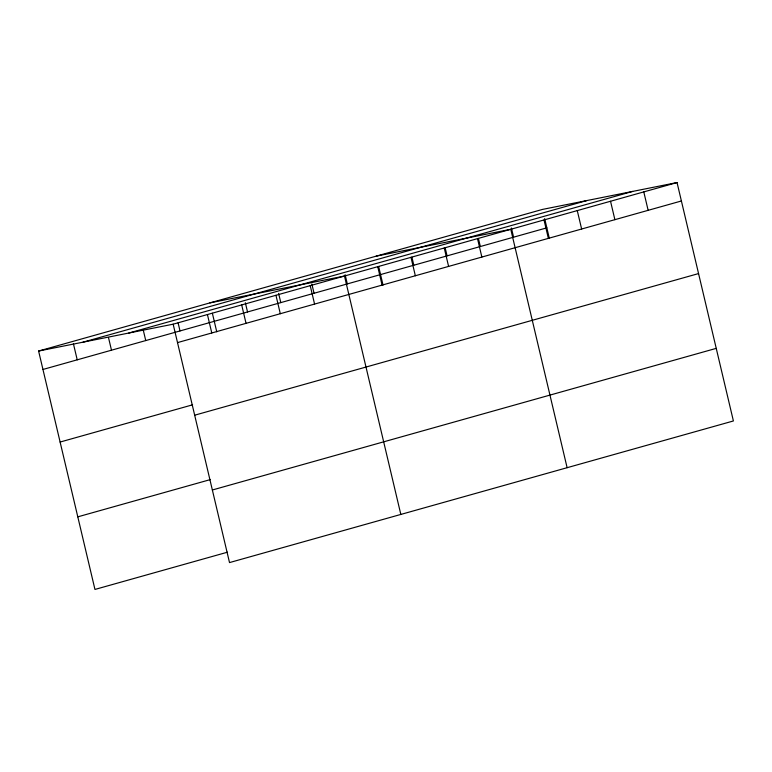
<?xml version="1.0" encoding="UTF-8"?>
<svg xmlns="http://www.w3.org/2000/svg" width="772" height="772" viewBox="0 0 772 772"><rect width="100%" height="100%" fill="white"/><g stroke="black" fill="none" stroke-linecap="round" stroke-linejoin="round"><path stroke-width="1.16" d="M227.441 552.202L94.956 589.441L38.6 351.038L542.484 209.415L677.044 182.559L733.4 420.962L229.516 562.585L173.16 324.182L677.044 182.559M83.009 342.179L586.884 200.556M128.76 333.05L632.635 191.427M42.952 369.46L546.837 227.837M177.512 342.604L681.396 200.981M60.11 442.047L192.604 404.817M194.679 415.201L698.563 273.577M77.798 516.844L210.283 479.605M212.358 489.988L716.242 348.365M376.205 256.15L510.765 229.294L567.121 467.697M209.916 302.885L344.486 276.038L400.832 514.432M38.6 351.038L173.16 324.182M643.79 191.91L648.142 210.331M610.536 201.26L614.888 219.673M577.273 210.602L581.634 229.023M544.665 218.621L549.326 238.374M544.019 219.952L548.371 238.374M511.402 227.972L513.583 237.178M478.418 238.471L480.329 246.529M477.511 238.644L481.863 257.066M445.164 247.812L447.065 255.87M444.247 247.995L448.6 266.408M411.91 257.163L413.811 265.221M410.993 257.337L415.346 275.758M378.647 266.514L383.047 285.109M377.74 266.687L382.092 285.109M345.123 274.707L347.303 283.913M311.869 284.057L314.04 293.263M310.219 285.659L314.571 304.081M278.615 293.399L280.786 302.614M275.951 295.29L280.304 313.712M245.351 302.749L247.532 311.956M241.684 304.921L246.046 323.343M212.368 313.249L216.768 331.844M207.427 314.551L211.779 332.973M178.11 322.879L180.011 330.937M143.293 330.204L145.744 340.568M108.485 337.538L111.486 350.198M73.408 343.714L77.219 359.829"/></g></svg>
